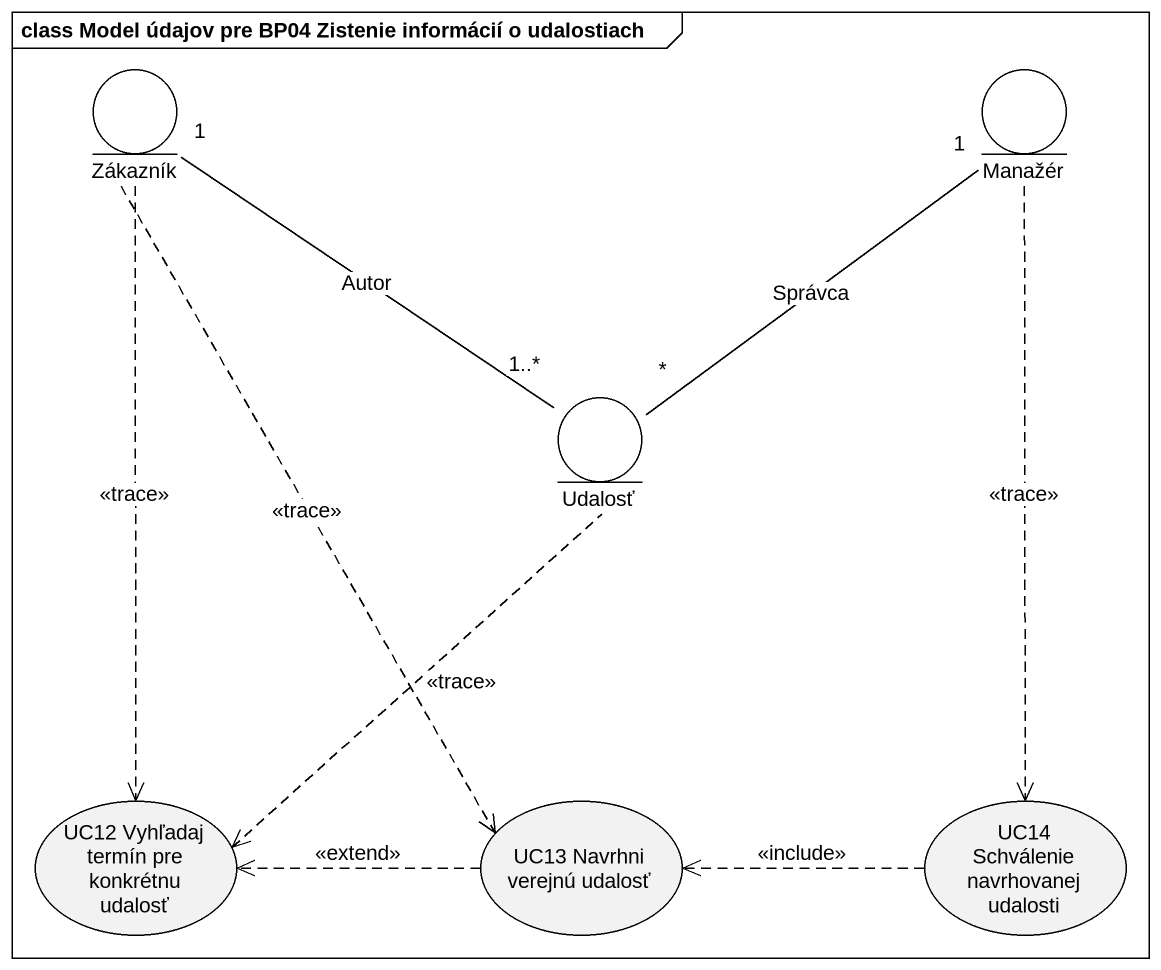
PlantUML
@startuml
mainframe class Model údajov pre BP04 Zistenie informácií o udalostiach
entity Zákazník
entity Manažér
entity Udalosť
usecase "UC12 Vyhľadaj termín pre konkrétnu udalosť" as UC12_Vyhľadaj_termín_pre
usecase "UC13 Navrhni verejnú udalosť" as UC13_Navrhni_verejnú_udalosť
usecase "UC14 Schválenie navrhovanej udalosti" as UC14_Schválenie_navrhovanej
Zákazník "1" -- "1..*" Udalosť : Autor
Zákazník ..> UC12_Vyhľadaj_termín_pre : <<trace>>
Zákazník ..> UC13_Navrhni_verejnú_udalosť : <<trace>>
Manažér "1" -- "*" Udalosť : Správca
Manažér ..> UC14_Schválenie_navrhovanej : <<trace>>
UC12_Vyhľadaj_termín_pre <.up. Udalosť : <<trace>>
UC13_Navrhni_verejnú_udalosť .left.> UC12_Vyhľadaj_termín_pre : <<extend>>
UC14_Schválenie_navrhovanej .left.> UC13_Navrhni_verejnú_udalosť : <<include>>
@enduml
